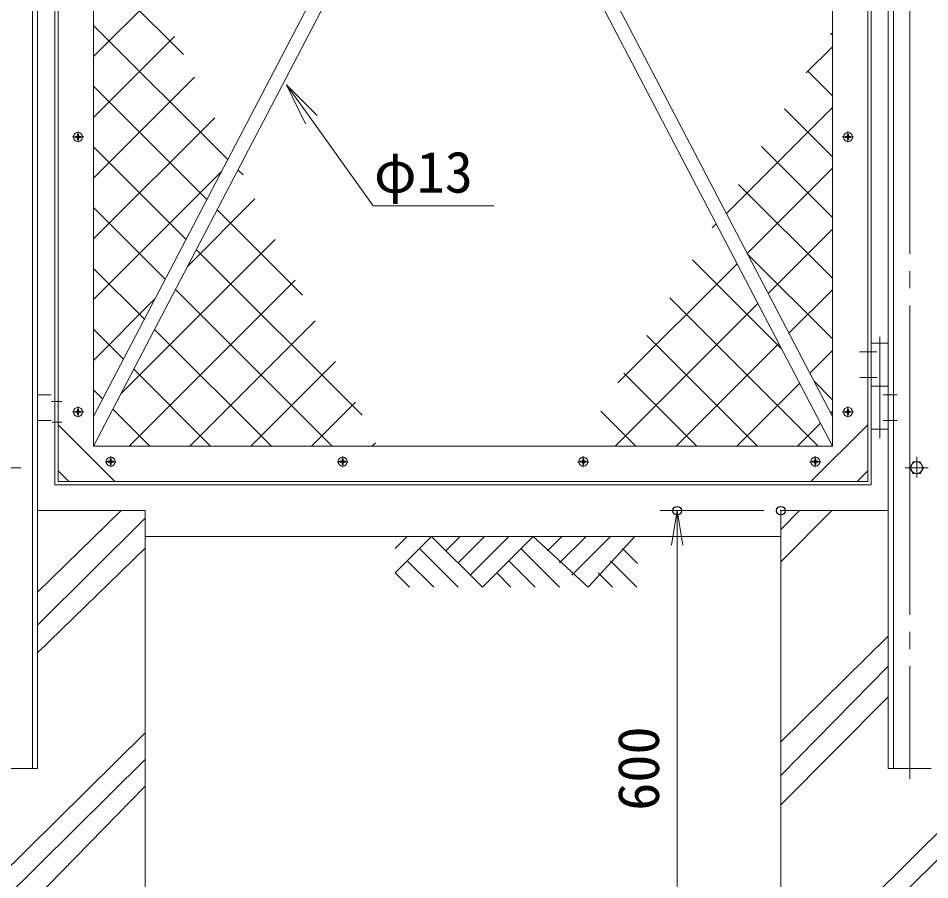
# Model space of a CAD drawing. Units: millimetres, scale not verified. Extents: x -5936 to 5936, y -4198 to 4198.
# Drawn here: x -4332 to -3271, y -1315 to -312 of the extents above; entities that cross this region are included whole.
import ezdxf
from ezdxf.enums import TextEntityAlignment as Align

# ---------------------------------------------------------------- set-up
doc = ezdxf.new("R2010")
doc.units = ezdxf.units.MM
doc.header["$LTSCALE"] = 20
doc.header["$PDMODE"] = 32
doc.header["$PDSIZE"] = 10
doc.linetypes.add('LONG_CHAIN', pattern=[21, 18, -1, 1, -1])
for name, color, linetype, lineweight in [('0-0_D-STR3', 3, 'Continuous', 9), ('0-1_22', 7, 'Continuous', 9), ('0-2_D-STR1', 1, 'Continuous', 9), ('0-3_D-BGD', 7, 'Continuous', 9), ('0-4_D-BMK', 2, 'LONG_CHAIN', 9), ('0-6_D-STR4', 7, 'Continuous', 9), ('0-8_D-DCR-HCH', 7, 'Continuous', 9), ('0-9_D-STR-TXT', 7, 'Continuous', 9), ('0-B_0', 7, 'Continuous', 9)]:
    doc.layers.add(name, color=color, linetype=linetype, lineweight=lineweight)
doc.layers.add('0-C_Defpoints', color=7, linetype='Continuous')
doc.styles.add('ＭＳ ゴシック', font='')
doc.styles.get('ＭＳ ゴシック').set_extended_font_data('MS Gothic')

# ---------------------------------------------------------------- blocks, each defined once
blk = doc.blocks.new('G19')
at = {"layer": '0-1_22'}
for p, q in [((33476.7, 76245.2), (31380.9, 78341.1)), ((31380.9, 76198.5), (32798.5, 77616.2)), ((34506.6, 73801.2), (31380.9, 76926.9)), ((31380.9, 74784.3), (33266.6, 76670)), ((31380.9, 73370.1), (33734.6, 75723.9)), ((34021.1, 72872.4), (31380.9, 75512.7)), ((31380.9, 71955.9), (34202.7, 74777.7)), ((33535.7, 71943.6), (31380.9, 74098.4)), ((31380.9, 70541.7), (34360.1, 73520.9)), ((34861.2, 73446.6), (34743.7, 73564)), ((33568.1, 71314.6), (35138.8, 72885.4)), ((33050.3, 71014.8), (31380.9, 72684.2)), ((36245.6, 70647.9), (34258.3, 72635.3)), ((32019.6, 68352), (35606.9, 71939.2)), ((37630.1, 67849.2), (33772.8, 71706.5)), ((32564.9, 70086), (31380.9, 71270)), ((32211.7, 67129.9), (36074.9, 70993)), ((36935.3, 67129.9), (33287.4, 70777.7)), ((31380.9, 69127.5), (32811.6, 70558.2)), ((33625.9, 67129.9), (36543, 70046.9)), ((32079.4, 69157.3), (31380.9, 69855.8)), ((35521, 67129.9), (32802, 69848.9)), ((35040.1, 67129.9), (37011, 69100.7)), ((34106.8, 67129.9), (32316.6, 68920.1)), ((31594, 68228.5), (31380.9, 68441.6)), ((36454.3, 67129.9), (37479.1, 68154.6)), ((32692.6, 67129.9), (31831.1, 67991.3)), ((37868.6, 67129.9), (37947.1, 67208.4))]:
    blk.add_line(p, q, dxfattribs=at)
blk = doc.blocks.new('G22')
at = {"layer": '0-1_22'}
for p, q in [((38201.8, 64747), (38484.6, 65029.8)), ((38201.8, 64181.3), (39050.3, 65029.8)), ((39050.3, 65029.8), (40231.9, 63848.2)), ((39716.5, 65029.8), (39383.4, 64696.7)), ((40282.2, 65029.9), (39666.3, 64413.9)), ((40847.9, 65029.8), (39949.1, 64131.1)), ((41413.6, 65029.8), (40231.9, 63848.2)), ((41413.6, 65029.8), (42695.2, 63848.2)), ((42079.7, 65029.8), (41746.6, 64696.8)), ((42645.4, 65029.8), (42029.5, 64413.9)), ((43211.1, 65029.9), (42312.3, 64131.1)), ((43776.8, 65029.9), (42695.2, 63848.2)), ((38767.5, 64747), (39666.3, 63848.2)), ((41130.7, 64747), (42029.5, 63848.2)), ((43843.3, 64397.6), (43493.9, 64747)), ((38484.7, 64464.2), (39100.6, 63848.2)), ((40847.9, 64464.2), (41463.8, 63848.2)), ((43827, 63848.2), (43211.1, 64464.2)), ((38201.8, 64181.3), (38534.9, 63848.2)), ((40565, 64181.3), (40898.1, 63848.2)), ((43261.3, 63848.2), (42928.2, 64181.3))]:
    blk.add_line(p, q, dxfattribs=at)
blk = doc.blocks.new('G23')
at = {"layer": '0-1_22'}
for p, q in [((48380.9, 76697.4), (48334.2, 76744.1)), ((47771.9, 75819), (48380.9, 76428)), ((48380.9, 75283.2), (47799.6, 75864.5)), ((45911.9, 72544.7), (48380.9, 75013.7)), ((48380.9, 73869), (47264.9, 74985)), ((48380.9, 72454.8), (46730.3, 74105.4)), ((46397.3, 71615.9), (48380.9, 73599.5)), ((48380.9, 71040.6), (46195.6, 73225.8)), ((45579.7, 72212.5), (45674.7, 72307.6)), ((46882.7, 70687.2), (48380.9, 72185.3)), ((48380.9, 69626.4), (46403.8, 71603.4)), ((43387.4, 68606.1), (46160.2, 71378.8)), ((47195.9, 69397.2), (45126.3, 71466.7)), ((47368.1, 69758.4), (48380.9, 70771.1)), ((43325.4, 67129.9), (46645.6, 70450)), ((48049, 67129.9), (44591.7, 70587.2)), ((46634.8, 67129.9), (44057, 69707.6)), ((44739.6, 67129.9), (47131, 69521.2)), ((47853.6, 68829.6), (48380.9, 69356.9)), ((45220.5, 67129.9), (43522.3, 68828)), ((46153.8, 67129.9), (47616.4, 68592.5)), ((48380.9, 68212.2), (47952.3, 68640.8)), ((43806.3, 67129.9), (42987.7, 67948.5)), ((48339, 67900.8), (48380.9, 67942.7)), ((47568.1, 67129.9), (48101.9, 67663.7))]:
    blk.add_line(p, q, dxfattribs=at)
blk = doc.blocks.new('G24')
at = {"layer": '0-1_22'}
for p, q in [((50680.9, 94084.3), (57426.4, 100829.9)), ((50680.9, 95498.5), (56012.2, 100829.9)), ((50680.9, 96912.7), (54598, 100829.9)), ((50680.9, 98326.9), (53183.8, 100829.9)), ((50680.9, 99741.2), (51769.6, 100829.9)), ((58657.1, 93491.2), (51318.5, 100829.9)), ((58657.1, 94905.4), (52732.7, 100829.9)), ((58657.1, 96319.7), (54146.9, 100829.9)), ((58657.1, 97733.9), (55561.2, 100829.9)), ((58657.1, 99148.1), (56975.4, 100829.9)), ((58657.1, 100562.3), (58389.6, 100829.9)), ((47613.2, 98878.3), (45761.7, 100729.9)), ((45771.2, 100488.4), (46012.7, 100729.9)), ((46239.3, 99542.2), (47426.9, 100729.9)), ((48098.6, 99807.1), (47175.9, 100729.9)), ((50680.9, 92670.1), (58657.1, 100646.4)), ((46707.3, 98596), (48295.9, 100184.6)), ((58657.1, 92077), (50680.9, 100053.3)), ((48580.9, 99324.9), (48335.7, 99570)), ((50680.9, 91255.9), (58657.1, 99532.1)), ((47503.9, 97978.4), (48580.9, 99055.4)), ((48580.9, 97910.6), (47850.3, 98641.2)), ((58657.1, 90662.8), (50680.9, 98639.1)), ((47127.7, 97949.6), (46928.6, 98148.7)), ((50919.8, 90080.6), (58657.1, 97817.9)), ((48580.9, 96496.4), (47364.9, 97712.4)), ((47643.4, 96703.7), (48580.9, 97641.2)), ((58075.9, 89829.8), (50680.9, 97224.9)), ((48111.5, 95757.5), (48580.9, 96226.9)), ((56661.7, 89829.8), (50680.9, 95810.6)), ((48580.9, 95082.2), (48313.1, 95350)), ((55247.5, 89829.8), (50680.9, 94396.4)), ((48579.5, 93911.4), (48580.9, 93912.7)), ((53833.2, 89829.8), (50680.9, 92982.2)), ((58657.1, 82177.5), (51081.9, 89752.7)), ((58657.1, 85005.9), (53833.2, 89829.8)), ((58324.6, 86752.7), (55247.5, 89829.8)), ((58657.1, 87834.4), (56661.7, 89829.8)), ((58657.1, 89248.6), (58075.9, 89829.8)), ((53728.1, 84403.6), (58657.1, 89332.6)), ((54196.1, 83457.4), (58657.1, 87918.4)), ((58657.1, 80763.3), (52466.4, 86954)), ((54664.2, 82511.3), (58362, 86209)), ((55132.2, 81565.1), (59042.9, 85475.7)), ((58657.1, 79349.1), (53850.8, 84155.4)), ((55600.3, 80618.9), (58657.1, 83675.8)), ((56068.3, 79672.8), (58657.1, 82261.6)), ((56536.4, 78726.6), (58657.1, 80847.4)), ((57472.5, 76834.3), (58657.1, 78018.9)), ((57940.5, 75888.1), (58657.1, 76604.7)), ((58657.1, 75106.5), (58004.2, 75759.4)), ((58408.6, 74941.9), (58657.1, 75190.5))]:
    blk.add_line(p, q, dxfattribs=at)
for points in [[(51387.8, 89134.4), (52083.3, 89829.8), (58657.1, 96403.7)], [(51855.9, 88188.2), (53497.5, 89829.8), (58657.1, 94989.5)], [(52323.9, 87242.1), (54911.7, 89829.8), (58657.1, 93575.3)], [(52792, 86295.9), (56325.9, 89829.8), (58657.1, 92161.1)], [(58657.1, 83591.7), (52419, 89829.8), (50680.9, 91568)], [(53260, 85349.7), (57740.1, 89829.8), (58657.1, 90746.9)], [(58657.1, 77934.9), (58562.2, 78029.8), (55235.3, 81356.7)], [(57004.4, 77780.4), (57253.8, 78029.8), (58657.1, 79433.2)], [(58657.1, 76520.7), (57148, 78029.8), (56619.7, 78558.1)]]:
    blk.add_lwpolyline(points, dxfattribs=at)
blk = doc.blocks.new('_OPEN')
at = {"layer": '0-B_0'}
blk.add_line((-20, 3.333), (0, 0), dxfattribs=at)
blk.add_lwpolyline([(-20, -3.333), (0, 0), (-20, 0)], dxfattribs=at)

msp = doc.modelspace()

# ---------------------------------------------------------------- linework, layer by layer
at = {"layer": '0-0_D-STR3'}
for p, q in [((-4262.03, -443.78), (-4262.03, -456.38)), ((-3366.03, -443.78), (-3366.03, -456.38)), ((-4268.65, -450.16), (-4255.48, -450.16)), ((-4265.18, -450.66), (-4263.53, -450.66)), ((-4262.53, -448.66), (-4263.53, -449.66)), ((-4262.53, -451.66), (-4263.53, -450.66)), ((-4261.53, -447.01), (-4262.53, -447.01)), ((-4262.53, -448.66), (-4262.53, -447.01)), ((-4262.53, -451.66), (-4262.53, -453.31)), ((-4261.53, -453.31), (-4262.53, -453.31)), ((-4261.53, -447.01), (-4261.53, -448.66)), ((-4261.53, -448.66), (-4260.53, -449.66)), ((-4261.53, -451.66), (-4260.53, -450.66)), ((-4261.53, -453.31), (-4261.53, -451.66)), ((-4258.88, -449.66), (-4260.53, -449.66)), ((-4258.88, -450.66), (-4260.53, -450.66)), ((-4258.88, -450.66), (-4258.88, -449.66)), ((-3372.65, -450.16), (-3359.48, -450.16)), ((-3369.18, -450.66), (-3367.53, -450.66)), ((-3366.53, -448.66), (-3367.53, -449.66)), ((-3366.53, -451.66), (-3367.53, -450.66)), ((-3365.53, -447.01), (-3366.53, -447.01)), ((-3366.53, -448.66), (-3366.53, -447.01)), ((-3366.53, -451.66), (-3366.53, -453.31)), ((-3365.53, -453.31), (-3366.53, -453.31)), ((-3365.53, -447.01), (-3365.53, -448.66)), ((-3365.53, -448.66), (-3364.53, -449.66)), ((-3365.53, -451.66), (-3364.53, -450.66)), ((-3365.53, -453.31), (-3365.53, -451.66)), ((-3362.88, -449.66), (-3364.53, -449.66)), ((-3362.88, -450.66), (-3364.53, -450.66)), ((-3362.88, -450.66), (-3362.88, -449.66)), ((-4262.03, -763.78), (-4262.03, -776.38)), ((-3366.03, -763.78), (-3366.03, -776.38)), ((-4268.65, -770.16), (-4255.48, -770.16)), ((-4265.18, -770.66), (-4263.53, -770.66)), ((-4262.53, -768.66), (-4263.53, -769.66)), ((-4262.53, -771.66), (-4263.53, -770.66)), ((-4261.53, -767.01), (-4262.53, -767.01)), ((-4262.53, -768.66), (-4262.53, -767.01)), ((-4262.53, -771.66), (-4262.53, -773.31)), ((-4261.53, -773.31), (-4262.53, -773.31)), ((-4261.53, -767.01), (-4261.53, -768.66)), ((-4261.53, -768.66), (-4260.53, -769.66)), ((-4261.53, -771.66), (-4260.53, -770.66)), ((-4261.53, -773.31), (-4261.53, -771.66)), ((-4258.88, -769.66), (-4260.53, -769.66)), ((-4258.88, -770.66), (-4260.53, -770.66)), ((-4258.88, -770.66), (-4258.88, -769.66)), ((-3372.65, -770.16), (-3359.48, -770.16)), ((-3369.18, -770.66), (-3367.53, -770.66)), ((-3366.53, -768.66), (-3367.53, -769.66)), ((-3366.53, -771.66), (-3367.53, -770.66)), ((-3365.53, -767.01), (-3366.53, -767.01)), ((-3366.53, -768.66), (-3366.53, -767.01)), ((-3366.53, -771.66), (-3366.53, -773.31)), ((-3365.53, -773.31), (-3366.53, -773.31)), ((-3365.53, -767.01), (-3365.53, -768.66)), ((-3365.53, -768.66), (-3364.53, -769.66)), ((-3365.53, -771.66), (-3364.53, -770.66)), ((-3365.53, -773.31), (-3365.53, -771.66)), ((-3362.88, -769.66), (-3364.53, -769.66)), ((-3362.88, -770.66), (-3364.53, -770.66)), ((-3362.88, -770.66), (-3362.88, -769.66)), ((-4224.53, -826.66), (-4225.53, -827.66)), ((-4223.53, -825.01), (-4224.53, -825.01)), ((-4224.53, -826.66), (-4224.53, -825.01)), ((-4224.03, -821.78), (-4224.03, -834.38)), ((-4223.53, -825.01), (-4223.53, -826.66)), ((-4223.53, -826.66), (-4222.53, -827.66)), ((-3954.53, -826.66), (-3955.53, -827.66)), ((-3953.53, -825.01), (-3954.53, -825.01)), ((-3954.53, -826.66), (-3954.53, -825.01)), ((-3954.03, -821.78), (-3954.03, -834.38)), ((-3953.53, -825.01), (-3953.53, -826.66)), ((-3953.53, -826.66), (-3952.53, -827.66)), ((-3674.53, -826.66), (-3675.53, -827.66)), ((-3673.53, -825.01), (-3674.53, -825.01)), ((-3674.53, -826.66), (-3674.53, -825.01)), ((-3674.03, -821.78), (-3674.03, -834.38)), ((-3673.53, -825.01), (-3673.53, -826.66)), ((-3673.53, -826.66), (-3672.53, -827.66)), ((-3404.53, -826.66), (-3405.53, -827.66)), ((-3403.53, -825.01), (-3404.53, -825.01)), ((-3404.53, -826.66), (-3404.53, -825.01)), ((-3404.03, -821.78), (-3404.03, -834.38)), ((-3403.53, -825.01), (-3403.53, -826.66)), ((-3403.53, -826.66), (-3402.53, -827.66)), ((-3286.03, -822.58), (-3286.03, -846.73)), ((-4230.65, -828.16), (-4217.48, -828.16)), ((-4227.18, -828.66), (-4225.53, -828.66)), ((-4224.53, -829.66), (-4225.53, -828.66)), ((-4224.53, -829.66), (-4224.53, -831.31)), ((-4223.53, -831.31), (-4224.53, -831.31)), ((-4223.53, -829.66), (-4222.53, -828.66)), ((-4223.53, -831.31), (-4223.53, -829.66)), ((-4220.88, -827.66), (-4222.53, -827.66)), ((-4220.88, -828.66), (-4222.53, -828.66)), ((-4220.88, -828.66), (-4220.88, -827.66)), ((-3960.65, -828.16), (-3947.48, -828.16)), ((-3957.18, -828.66), (-3955.53, -828.66)), ((-3954.53, -829.66), (-3955.53, -828.66)), ((-3954.53, -829.66), (-3954.53, -831.31)), ((-3953.53, -831.31), (-3954.53, -831.31)), ((-3953.53, -829.66), (-3952.53, -828.66)), ((-3953.53, -831.31), (-3953.53, -829.66)), ((-3950.88, -827.66), (-3952.53, -827.66)), ((-3950.88, -828.66), (-3952.53, -828.66)), ((-3950.88, -828.66), (-3950.88, -827.66)), ((-3680.65, -828.16), (-3667.48, -828.16)), ((-3677.18, -828.66), (-3675.53, -828.66)), ((-3674.53, -829.66), (-3675.53, -828.66)), ((-3674.53, -829.66), (-3674.53, -831.31)), ((-3673.53, -831.31), (-3674.53, -831.31)), ((-3673.53, -829.66), (-3672.53, -828.66)), ((-3673.53, -831.31), (-3673.53, -829.66)), ((-3670.88, -827.66), (-3672.53, -827.66)), ((-3670.88, -828.66), (-3672.53, -828.66)), ((-3670.88, -828.66), (-3670.88, -827.66)), ((-3410.65, -828.16), (-3397.48, -828.16)), ((-3407.18, -828.66), (-3405.53, -828.66)), ((-3404.53, -829.66), (-3405.53, -828.66)), ((-3404.53, -829.66), (-3404.53, -831.31)), ((-3403.53, -831.31), (-3404.53, -831.31)), ((-3403.53, -829.66), (-3402.53, -828.66)), ((-3403.53, -831.31), (-3403.53, -829.66)), ((-3400.88, -827.66), (-3402.53, -827.66)), ((-3400.88, -828.66), (-3402.53, -828.66)), ((-3400.88, -828.66), (-3400.88, -827.66))]:
    msp.add_line(p, q, dxfattribs=at)
for points in [[(-4265.18, -450.66), (-4265.18, -449.66), (-4263.53, -449.66)], [(-3369.18, -450.66), (-3369.18, -449.66), (-3367.53, -449.66)], [(-4265.18, -770.66), (-4265.18, -769.66), (-4263.53, -769.66)], [(-3369.18, -770.66), (-3369.18, -769.66), (-3367.53, -769.66)], [(-4227.18, -828.66), (-4227.18, -827.66), (-4225.53, -827.66)], [(-3957.18, -828.66), (-3957.18, -827.66), (-3955.53, -827.66)], [(-3677.18, -828.66), (-3677.18, -827.66), (-3675.53, -827.66)], [(-3407.18, -828.66), (-3407.18, -827.66), (-3405.53, -827.66)]]:
    msp.add_lwpolyline(points, dxfattribs=at)
for centre in [(-4262.03, -450.16), (-3366.03, -450.16), (-4262.03, -770.16), (-3366.03, -770.16), (-4224.03, -828.16), (-3954.03, -828.16), (-3674.03, -828.16), (-3404.03, -828.16)]:
    msp.add_circle(centre, 5.25, dxfattribs=at)
at = {"layer": '0-2_D-STR1'}
for p, q in [((-4315.03, 1424.84), (-4315.03, -1185.16)), ((-4309.03, 1424.84), (-4309.03, -1185.16)), ((-4289.03, 1424.84), (-4289.03, -855.16)), ((-4285.03, 1424.84), (-4285.03, -851.16)), ((-4244.03, 1424.84), (-4244.03, -810.16)), ((-3384.03, 1424.84), (-3384.03, -810.16)), ((-3343.03, 1424.84), (-3343.03, -851.16)), ((-3339.03, 1424.84), (-3339.03, -855.16)), ((-3319.03, 1424.84), (-3319.03, -1185.16)), ((-3313.03, 1424.84), (-3313.03, -1185.16)), ((-4244.03, -810.16), (-3830.61, -19.16)), ((-4244.03, -775.62), (-3848.67, -19.16)), ((-3384.03, -810.16), (-3797.45, -19.16)), ((-3384.03, -775.62), (-3779.39, -19.16)), ((-4219.03, -851.16), (-4285.03, -785.16)), ((-3409.03, -851.16), (-3343.03, -785.16)), ((-3384.03, -810.16), (-4244.03, -810.16)), ((-4328.6, -835.16), (-4355.48, -835.16)), ((-3299.46, -835.16), (-3272.58, -835.16)), ((-4272.77, -851.16), (-4285.03, -838.9)), ((-3355.29, -851.16), (-3343.03, -838.9)), ((-3339.03, -855.16), (-4289.03, -855.16)), ((-3343.03, -851.16), (-4285.03, -851.16)), ((-4309.03, -1185.16), (-4359.03, -1185.16)), ((-3319.03, -1185.16), (-3269.03, -1185.16))]:
    msp.add_line(p, q, dxfattribs=at)
msp.add_lwpolyline([(-3278.19, -835.16), (-3282.11, -841.95), (-3289.95, -841.95), (-3293.87, -835.16), (-3289.95, -828.37), (-3282.11, -828.37)], close=True, dxfattribs=at)
msp.add_circle((-3286.03, -835.16), 6.8, dxfattribs=at)
at = {"layer": '0-3_D-BGD'}
for p, q in [((-4309.44, -750.16), (-4293.18, -750.16)), ((-4280.9, -758.16), (-4292.9, -758.16)), ((-4309.44, -780.16), (-4293.18, -780.16)), ((-4280.9, -782.16), (-4292.24, -782.16)), ((-4184.03, -915.16), (-3444.03, -915.16))]:
    msp.add_line(p, q, dxfattribs=at)
at = {"layer": '0-4_D-BMK'}
for p, q in [((-3294.03, 1453.75), (-3294.03, -1197.4)), ((-3329.03, -682.89), (-3329.03, -800.83)), ((-3319.03, -690.16), (-3339.03, -690.16)), ((-3332.52, -700.16), (-3352.49, -700.16)), ((-3332.15, -730.16), (-3352.12, -730.16)), ((-3319.03, -740.16), (-3339.03, -740.16)), ((-3308.61, -750.16), (-3324.88, -750.16)), ((-3308.61, -780.16), (-3324.88, -780.16)), ((-3319.03, -790.16), (-3339.03, -790.16))]:
    msp.add_line(p, q, dxfattribs=at)
at = {"layer": '0-6_D-STR4'}
for p, q in [((-4309.03, -885.16), (-4184.03, -885.16)), ((-4184.03, -885.16), (-4184.03, -1485.16)), ((-3444.03, -885.16), (-3444.03, -1485.16)), ((-3319.03, -885.16), (-3444.03, -885.16))]:
    msp.add_line(p, q, dxfattribs=at)
at = {"layer": '0-8_D-DCR-HCH'}
for p, q in [((-4211.91, -885.16), (-4309.03, -979.99)), ((-3384.86, -885.16), (-3444.03, -944.55)), ((-3422.3, -885.16), (-3444.03, -907.11)), ((-4184.03, -893.8), (-4309.03, -1018.58)), ((-4184.03, -928.74), (-4309.03, -1050.69)), ((-3319.03, -1031.06), (-3444.03, -1154.18)), ((-3319.03, -1066), (-3444.03, -1193.27)), ((-3319.03, -1101.77), (-3444.03, -1227.38)), ((-4184.03, -1143.57), (-4484.03, -1440.55)), ((-3144.03, -1143.57), (-3444.03, -1440.55)), ((-4184.03, -1174.77), (-4484.03, -1471.74)), ((-3144.03, -1174.77), (-3444.03, -1471.74)), ((-4184.03, -1205.96), (-4456.89, -1485.16))]:
    msp.add_line(p, q, dxfattribs=at)
at = {"layer": '0-9_D-STR-TXT'}
msp.add_line((-3997.14, -434.83), (-4019.51, -389.35), dxfattribs=at)
msp.add_lwpolyline([(-3983.59, -425.12), (-4019.51, -389.35), (-3990.37, -429.97), (-3918.47, -530.21), (-3911.27, -530.21), (-3778.32, -530.21)], dxfattribs=at)
at = {"layer": '0-B_0'}
for p, q in [((-3464.03, -885.16), (-3584.73, -885.16)), ((-3564.73, -1445.16), (-3564.73, -925.16))]:
    msp.add_line(p, q, dxfattribs=at)
at = {"layer": '0-C_Defpoints'}
for p in [(-3564.73, -885.16), (-3444.03, -885.16)]:
    msp.add_point(p, dxfattribs=at)

# ---------------------------------------------------------------- block references
at = {"layer": '0-0_D-STR3', "xscale": 0.05, "yscale": 0.05}
for name, p in [('G24', (-5803.07, -4166.65)), ('G19', (-5813.07, -4166.65)), ('G23', (-5803.07, -4166.65)), ('G22', (-5803.07, -4166.65))]:
    msp.add_blockref(name, p, dxfattribs=at)
at = {"layer": '0-B_0', "xscale": 2, "yscale": 2, "rotation": 90}
msp.add_blockref('_OPEN', (-3564.73, -885.16), dxfattribs=at)

# ---------------------------------------------------------------- texts
at = {"layer": '0-9_D-STR-TXT', "style": 'ＭＳ ゴシック'}
msp.add_text('φ13', height=48.09, dxfattribs=at).set_placement((-3917.67, -529.46), align=Align.BOTTOM_LEFT)
at = {"layer": '0-B_0', "style": 'ＭＳ ゴシック'}
msp.add_text('600', height=48.09, rotation=90, dxfattribs=at).set_placement((-3571.47, -1234.41), align=Align.BOTTOM_LEFT)

doc.saveas('drawing.dxf')
